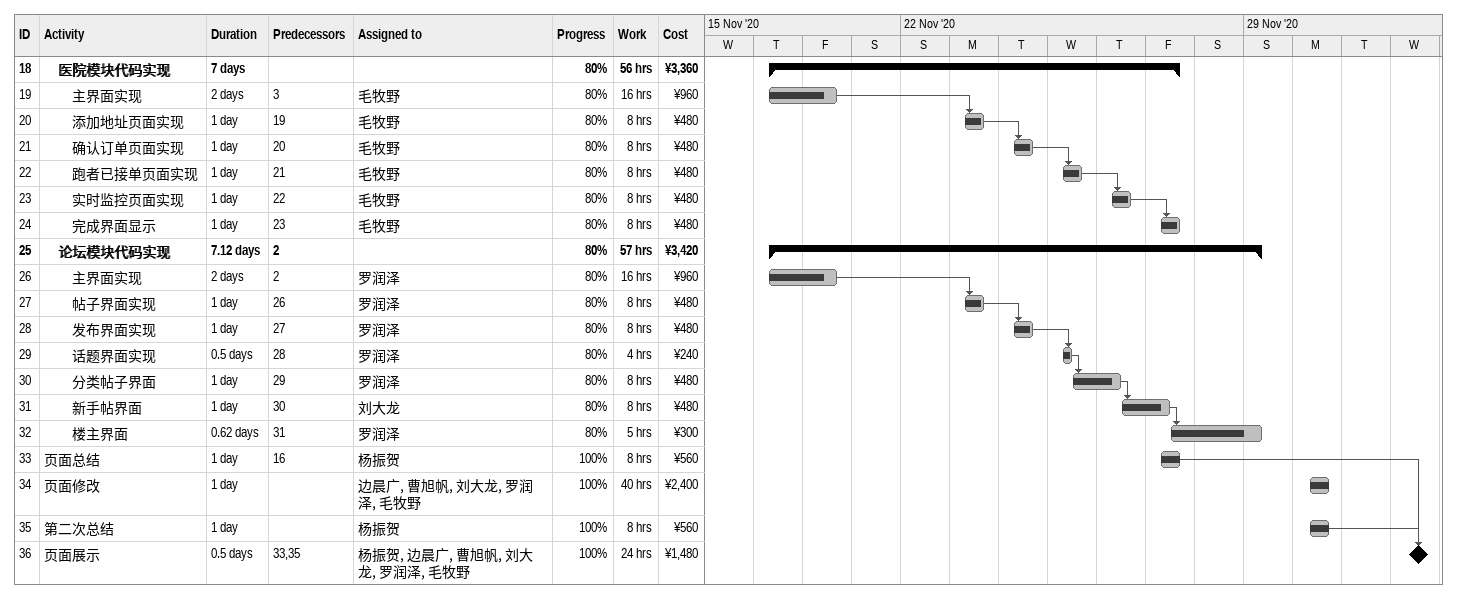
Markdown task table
| ID | Level | Task | Duration | Start | Finish | Predecessors | Resources | % complete | Work (h) | Cost (¥) |
|---|---|---|---|---|---|---|---|---|---|---|
| 18 | 2 | **医院模块代码实现** | 7d | 2020-11-19 | 2020-11-27 |  |  | 80 | 56 | 3360 |
| 19 | 3 | 主界面实现 | 2d | 2020-11-19 | 2020-11-20 | 3 | 毛牧野 | 80 | 16 | 960 |
| 20 | 3 | 添加地址页面实现 | 1d | 2020-11-23 | 2020-11-23 | 19 | 毛牧野 | 80 | 8 | 480 |
| 21 | 3 | 确认订单页面实现 | 1d | 2020-11-24 | 2020-11-24 | 20 | 毛牧野 | 80 | 8 | 480 |
| 22 | 3 | 跑者已接单页面实现 | 1d | 2020-11-25 | 2020-11-25 | 21 | 毛牧野 | 80 | 8 | 480 |
| 23 | 3 | 实时监控页面实现 | 1d | 2020-11-26 | 2020-11-26 | 22 | 毛牧野 | 80 | 8 | 480 |
| 24 | 3 | 完成界面显示 | 1d | 2020-11-27 | 2020-11-27 | 23 | 毛牧野 | 80 | 8 | 480 |
| 25 | 2 | **论坛模块代码实现** | 7.12d | 2020-11-19 | 2020-11-29 | 2 |  | 80 | 57 | 3420 |
| 26 | 3 | 主界面实现 | 2d | 2020-11-19 | 2020-11-20 | 2 | 罗润泽 | 80 | 16 | 960 |
| 27 | 3 | 帖子界面实现 | 1d | 2020-11-23 | 2020-11-23 | 26 | 罗润泽 | 80 | 8 | 480 |
| 28 | 3 | 发布界面实现 | 1d | 2020-11-24 | 2020-11-24 | 27 | 罗润泽 | 80 | 8 | 480 |
| 29 | 3 | 话题界面实现 | 0.5d | 2020-11-25 | 2020-11-25 | 28 | 罗润泽 | 80 | 4 | 240 |
| 30 | 3 | 分类帖子界面 | 1d | 2020-11-25 | 2020-11-26 | 29 | 罗润泽 | 80 | 8 | 480 |
| 31 | 3 | 新手帖界面 | 1d | 2020-11-26 | 2020-11-27 | 30 | 刘大龙 | 80 | 8 | 480 |
| 32 | 3 | 楼主界面 | 0.62d | 2020-11-27 | 2020-11-29 | 31 | 罗润泽 | 80 | 5 | 300 |
| 33 | 1 | 页面总结 | 1d | 2020-11-27 | 2020-11-27 | 16 | 杨振贺 | 100 | 8 | 560 |
| 34 | 1 | 页面修改 | 1d | 2020-11-30 | 2020-11-30 |  | 边晨广, 曹旭帆, 刘大龙, 罗润泽, 毛牧野 | 100 | 40 | 2400 |
| 35 | 1 | 第二次总结 | 1d | 2020-11-30 | 2020-11-30 |  | 杨振贺 | 100 | 8 | 560 |
| 36 | 1 | 页面展示 | 0.5d | 2020-12-02 | 2020-12-02 | 33, 35 | 杨振贺, 边晨广, 曹旭帆, 刘大龙, 罗润泽, 毛牧野 | 100 | 24 | 1480 |
